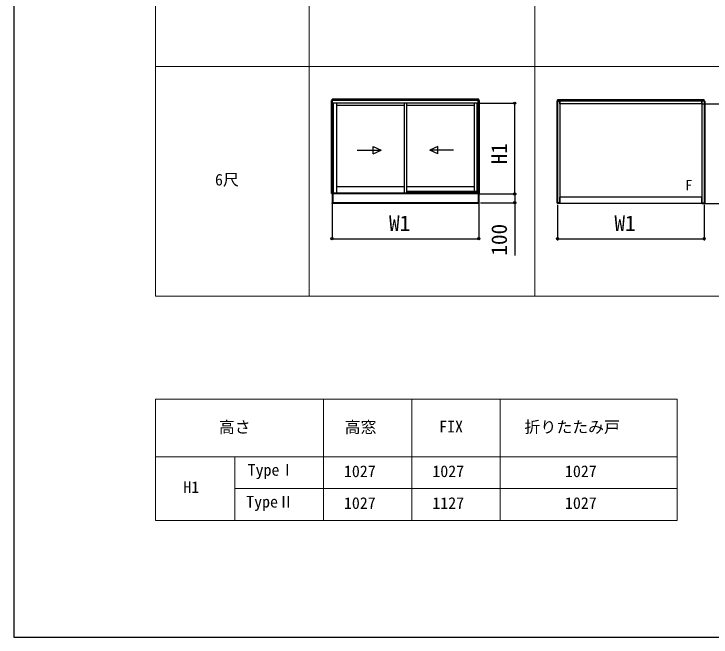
# Model space of a CAD drawing. Units: millimetres, scale not verified. Extents: x -10500 to 10500, y -15656 to 15563.
# Drawn here: x -10500 to -2615, y -15656 to -8603 of the extents above; entities that cross this region are included whole.
import ezdxf
from ezdxf.enums import TextEntityAlignment as Align

# ---------------------------------------------------------------- set-up
doc = ezdxf.new("R2010")
doc.units = ezdxf.units.MM
doc.header["$LTSCALE"] = 80
doc.layers.add('0-1_TABLE1', color=7, linetype='Continuous', lineweight=18)
for name, color, linetype in [('0-3_YKK_A1', 4, 'Continuous'), ('0-4_YKK_D', 6, 'Continuous'), ('0-5_YKK_ZWAK', 7, 'Continuous')]:
    doc.layers.add(name, color=color, linetype=linetype)
doc.styles.add('ＭＳ ゴシック', font='')
doc.styles.get('ＭＳ ゴシック').set_extended_font_data('MS Gothic')

msp = doc.modelspace()

# ---------------------------------------------------------------- linework, layer by layer
at = {"layer": '0-1_TABLE1'}
for p, q in [((-8900, -1437.98), (-8900, -11797.98)), ((-7159.05, -1437.98), (-7159.05, -11797.98)), ((-7159.05, -1437.98), (-7159.05, -11797.98)), ((-4609.05, -1437.98), (-4609.05, -11797.98)), ((-8900, -9197.98), (3040.95, -9197.98)), ((-8900, -11797.98), (3040.95, -11797.98)), ((-8900, -12964.5), (-3000, -12964.5)), ((-8900, -12964.5), (-8900, -14334.5)), ((-7000, -12964.5), (-7000, -14334.5)), ((-6000, -12964.5), (-6000, -14334.5)), ((-5000, -12964.5), (-5000, -14334.5)), ((-3000, -12964.5), (-3000, -14334.5)), ((-8900, -13614.5), (-3000, -13614.5)), ((-8000, -13614.5), (-8000, -14334.5)), ((-8000, -13974.5), (-3000, -13974.5)), ((-8900, -14334.5), (-3000, -14334.5))]:
    msp.add_line(p, q, dxfattribs=at)
at = {"layer": '0-3_YKK_A1'}
for p, q in [((-6909.05, -9582.98), (-6896.05, -9582.98)), ((-6909.05, -10633.98), (-6909.05, -9582.98)), ((-5243.05, -9568.98), (-6901.05, -9568.98)), ((-6901.05, -9582.98), (-6901.05, -9568.98)), ((-5243.05, -9574.98), (-6901.05, -9574.98)), ((-5243.05, -9581.98), (-6901.05, -9581.98)), ((-6900.25, -10633.98), (-6900.25, -9582.98)), ((-6896.05, -9612.98), (-6896.05, -9582.98)), ((-6896.05, -9612.98), (-6885.05, -9612.98)), ((-5248.55, -9582.98), (-6895.55, -9582.98)), ((-6895.55, -9612.98), (-6895.55, -9582.98)), ((-5248.55, -9612.98), (-6895.55, -9612.98)), ((-6885.05, -10632.38), (-6885.05, -9612.98)), ((-6851.05, -9612.98), (-6851.05, -10626.48)), ((-6084.55, -9612.98), (-6084.55, -10626.48)), ((-6059.55, -9612.98), (-6059.55, -10626.48)), ((-5293.05, -9612.98), (-5293.05, -10611.98)), ((-5259.05, -10632.38), (-5259.05, -9612.98)), ((-5248.05, -9612.98), (-5259.05, -9612.98)), ((-5248.55, -9612.98), (-5248.55, -9582.98)), ((-5235.05, -9582.98), (-5248.05, -9582.98)), ((-5248.05, -9612.98), (-5248.05, -9582.98)), ((-5243.85, -10633.98), (-5243.85, -9582.98)), ((-5243.05, -9582.98), (-5243.05, -9568.98)), ((-5235.05, -10633.98), (-5235.05, -9582.98)), ((-4359.05, -9590.98), (-4324.05, -9590.98)), ((-4359.05, -9590.98), (-4359.05, -10741.98)), ((-2693.05, -9576.98), (-4351.05, -9576.98)), ((-4351.05, -9590.98), (-4351.05, -9576.98)), ((-2693.05, -9582.98), (-4351.05, -9582.98)), ((-2693.05, -9589.98), (-4351.05, -9589.98)), ((-4350.25, -9590.98), (-4350.25, -10741.98)), ((-4324.05, -9590.98), (-4324.05, -10747.98)), ((-2720.55, -9590.98), (-4323.55, -9590.98)), ((-4323.55, -9620.98), (-4323.55, -9590.98)), ((-2720.55, -9620.98), (-2720.55, -9590.98)), ((-2720.05, -9590.98), (-2720.05, -10747.98)), ((-2685.05, -9590.98), (-2720.05, -9590.98)), ((-2693.85, -9590.98), (-2693.85, -10741.98)), ((-2693.05, -9590.98), (-2693.05, -9576.98)), ((-2685.05, -9590.98), (-2685.05, -10741.98)), ((-6084.55, -9639.98), (-6851.05, -9639.98)), ((-5293.05, -9639.98), (-6059.55, -9639.98)), ((-2720.55, -9620.98), (-4323.55, -9620.98)), ((-6616.55, -10145.34), (-6346.55, -10145.34)), ((-6438.2, -10185.34), (-6438.2, -10105.34)), ((-6438.2, -10105.34), (-6346.55, -10145.34)), ((-6438.2, -10185.34), (-6346.55, -10145.34)), ((-5705.9, -10105.35), (-5797.55, -10145.35)), ((-5527.55, -10145.35), (-5797.55, -10145.35)), ((-5705.9, -10185.35), (-5797.55, -10145.35)), ((-5705.9, -10185.35), (-5705.9, -10105.35)), ((-6084.55, -10559.98), (-6851.05, -10559.98)), ((-5293.05, -10559.98), (-6059.55, -10559.98)), ((-6909.05, -10633.98), (-6897.15, -10633.98)), ((-6901.05, -10639.98), (-6901.05, -10633.98)), ((-6901.05, -10639.98), (-6896.05, -10639.98)), ((-6897.15, -10639.98), (-6897.15, -10633.98)), ((-6896.05, -10632.38), (-6885.05, -10632.38)), ((-6896.05, -10632.38), (-6896.05, -10639.98)), ((-6895.55, -10632.38), (-6895.55, -10639.98)), ((-6895.55, -10632.98), (-6878.05, -10632.98)), ((-5250.55, -10639.98), (-6893.55, -10639.98)), ((-6893.55, -10639.98), (-6893.55, -10739.98)), ((-6877.82, -10629.98), (-6885.05, -10629.98)), ((-6878.05, -10632.98), (-6878.05, -10631.48)), ((-6873.05, -10626.48), (-6059.55, -10626.48)), ((-5293.05, -10611.98), (-6059.55, -10611.98)), ((-6059.55, -10614.98), (-5266.05, -10614.98)), ((-6059.55, -10626.48), (-5271.05, -10626.48)), ((-5259.05, -10611.98), (-5293.05, -10611.98)), ((-5266.05, -10632.98), (-5266.05, -10631.48)), ((-5248.55, -10632.98), (-5266.05, -10632.98)), ((-5248.05, -10632.38), (-5259.05, -10632.38)), ((-5250.55, -10639.98), (-5250.55, -10739.98)), ((-5248.05, -10632.38), (-5248.05, -10639.98)), ((-5243.05, -10639.98), (-5248.05, -10639.98)), ((-5246.95, -10639.98), (-5246.95, -10633.98)), ((-5235.05, -10633.98), (-5246.95, -10633.98)), ((-5243.05, -10639.98), (-5243.05, -10633.98)), ((-2720.55, -10677.98), (-4323.55, -10677.98)), ((-4323.55, -10747.98), (-4323.55, -10677.98)), ((-2720.55, -10747.98), (-2720.55, -10677.98)), ((-5243.05, -10739.98), (-6901.05, -10739.98)), ((-6901.05, -10747.98), (-6901.05, -10739.98)), ((-5243.05, -10747.98), (-6901.05, -10747.98)), ((-5250.55, -10739.98), (-6893.55, -10739.98)), ((-5243.05, -10747.98), (-5243.05, -10739.98)), ((-4347.35, -10741.98), (-4359.05, -10741.98)), ((-4351.05, -10747.98), (-4351.05, -10741.98)), ((-4324.05, -10747.98), (-4351.05, -10747.98)), ((-4347.35, -10747.98), (-4347.35, -10741.98)), ((-4346.05, -10747.98), (-4346.05, -10741.98)), ((-4336.05, -10741.98), (-4346.05, -10741.98)), ((-4336.05, -10747.98), (-4336.05, -10741.98)), ((-2720.55, -10747.98), (-4323.55, -10747.98)), ((-2720.05, -10747.98), (-2693.05, -10747.98)), ((-2708.05, -10747.98), (-2708.05, -10741.98)), ((-2708.05, -10741.98), (-2698.05, -10741.98)), ((-2698.05, -10747.98), (-2698.05, -10741.98)), ((-2696.75, -10747.98), (-2696.75, -10741.98)), ((-2696.75, -10741.98), (-2685.05, -10741.98)), ((-2693.05, -10747.98), (-2693.05, -10741.98))]:
    msp.add_line(p, q, dxfattribs=at)
for points in [[(-5248.55, -10632.38), (-5248.55, -10639.98), (-6895.55, -10639.98)], [(-5263.55, -10617.48), (-5263.55, -10625.98), (-5259.05, -10625.98)]]:
    msp.add_lwpolyline(points, dxfattribs=at)
for centre, radius, start, end in [((-6873.05, -10631.48), 5, 162.54221, 180), ((-6873.05, -10631.48), 5, 90, 162.54221), ((-5271.05, -10631.48), 5, 0, 90), ((-5266.05, -10617.48), 2.5, 0, 90)]:
    msp.add_arc(centre, radius, start, end, dxfattribs=at)
at = {"layer": '0-4_YKK_D'}
for p, q in [((-5247.05, -9612.98), (-4834.05, -9612.98)), ((-4835.05, -10639.98), (-4835.05, -9612.98)), ((-2719.55, -9620.98), (-2284.05, -9620.98)), ((-6901.55, -10633.98), (-6901.55, -10634.81)), ((-6901.55, -10635.81), (-6901.55, -11148.98)), ((-5242.55, -10633.98), (-5242.55, -10634.81)), ((-5242.55, -10635.81), (-5242.55, -11148.98)), ((-5242.05, -10639.98), (-4834.05, -10639.98)), ((-5223.05, -10639.98), (-4815.05, -10639.98)), ((-5223.05, -10739.98), (-4815.05, -10739.98)), ((-4351.55, -10742.43), (-4351.55, -10741.98)), ((-4351.55, -10762.43), (-4351.55, -11167.98)), ((-2692.55, -10742.43), (-2692.55, -10741.98)), ((-2692.55, -10762.43), (-2692.55, -11167.98)), ((-2692.05, -10747.98), (-2284.05, -10747.98)), ((-6901.55, -11147.98), (-5242.55, -11147.98)), ((-4351.55, -11147.98), (-2692.55, -11147.98))]:
    msp.add_line(p, q, dxfattribs=at)
msp.add_lwpolyline([(-4835.05, -10639.98), (-4835.05, -10739.98), (-4835.05, -11337.53)], dxfattribs=at)
for centre in [(-4835.05, -9612.98), (-4835.05, -10639.98), (-4835.05, -10639.98), (-4835.05, -10739.98), (-6901.55, -11147.98), (-5242.55, -11147.98), (-4351.55, -11147.98), (-2692.55, -11147.98)]:
    msp.add_circle(centre, 12.75, dxfattribs=at)
at = {"layer": '0-5_YKK_ZWAK'}
msp.add_line((-10500, 14944.5), (-10500, -15655.5), dxfattribs=at)
msp.add_lwpolyline([(-10500, -15655.5), (10500, -15655.5), (10500, 14944.5)], dxfattribs=at)

# ---------------------------------------------------------------- texts
at = {"layer": '0-1_TABLE1', "style": 'ＭＳ ゴシック'}
for s, p in [('6尺', (-8225.38, -10584.4)), ('高さ', (-8182.67, -13384.61)), ('高窓', (-6759.26, -13384.61)), ('FIX', (-5690.23, -13379.5)), ('折りたたみ戸', (-4725.11, -13383.59)), ('TypeⅠ', (-7856.42, -13869.16)), ('1027', (-6767.44, -13884.5)), ('1027', (-5767.44, -13884.5)), ('1027', (-4267.44, -13884.5)), ('H1', (-8583.98, -14064.5)), ('TypeⅡ', (-7872.78, -14229.16)), ('1027', (-6767.44, -14244.5)), ('1127', (-5767.44, -14244.5)), ('1027', (-4267.44, -14244.5))]:
    msp.add_text(s, height=132, dxfattribs=at).set_placement(p, align=Align.BOTTOM_LEFT)
at = {"layer": '0-3_YKK_A1', "style": 'ＭＳ ゴシック'}
msp.add_text('F', height=117.3, dxfattribs=at).set_placement((-2906.99, -10634.8), align=Align.BOTTOM_LEFT)
at = {"layer": '0-4_YKK_D', "style": 'ＭＳ ゴシック'}
for s, p in [('H1', (-4871.05, -10305.12)), ('100', (-4871.05, -11338.35))]:
    msp.add_text(s, height=176, rotation=90, dxfattribs=at).set_placement(p, align=Align.BOTTOM_LEFT)
for p in [(-6257.51, -11111.98), (-3707.51, -11111.98)]:
    msp.add_text('W1', height=176, dxfattribs=at).set_placement(p, align=Align.BOTTOM_LEFT)

doc.saveas('drawing.dxf')
